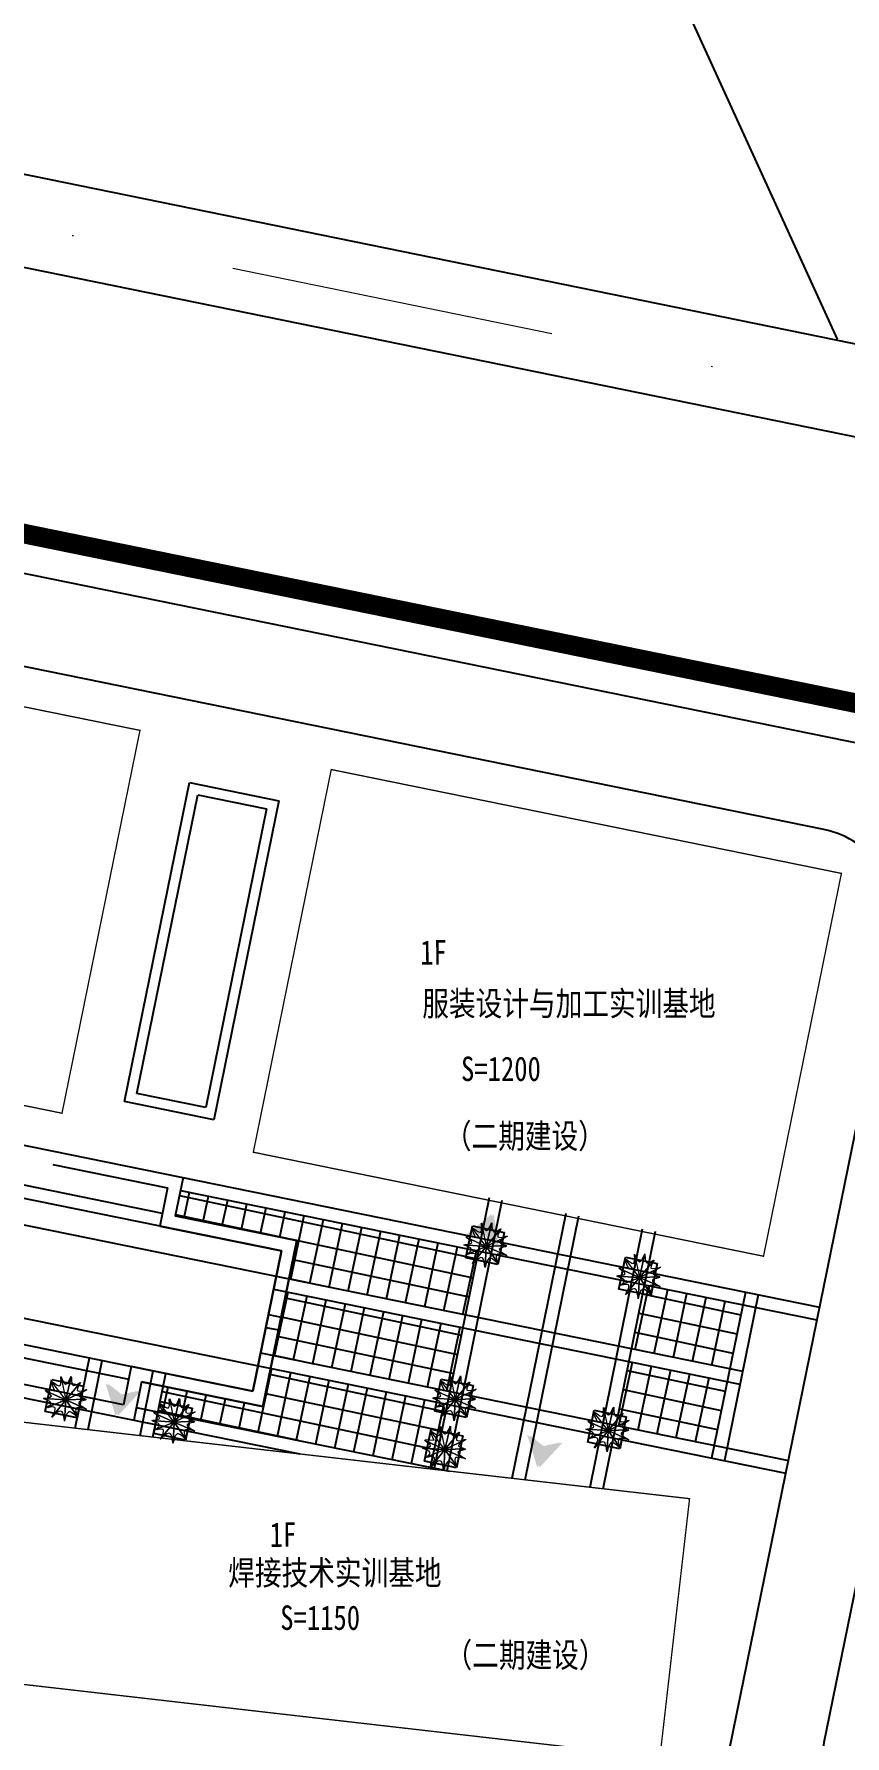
# Model space of a CAD drawing. Extents: x -534 to 560, y 572 to 1344.
# Drawn here: x 121.6 to 183.9, y 1082.8 to 1213.5 of the extents above; entities that cross this region are included whole.
import ezdxf

# ---------------------------------------------------------------- set-up
doc = ezdxf.new("R2010")
doc.units = 0
doc.header["$LTSCALE"] = 1000
doc.header["$MEASUREMENT"] = 0
for name, pattern in [('DASHDOT2', [0.5, 0.25, -0.125, 0, -0.125]), ('DIVIDE', [1.25, 0.5, -0.25, 0, -0.25, 0, -0.25]), ('X5', [3, 2, -1]), ('X6', [2, 1, -1])]:
    doc.linetypes.add(name, pattern=pattern)
for name, color, linetype in [('0-场地', 5, 'Continuous'), ('2222', 7, 'Continuous'), ('DLSS', 8, 'Continuous'), ('PUB_TEXT', 7, 'Continuous'), ('WALL', 2, 'Continuous'), ('用地红线', 1, 'DIVIDE'), ('绿化', 3, 'Continuous'), ('铺地', 25, 'Continuous')]:
    doc.layers.add(name, color=color, linetype=linetype)
doc.layers.add('道路红线', color=1, linetype='Continuous', lineweight=0)
doc.styles.add('HT', font='simhei.ttf', dxfattribs={"width": 0.8})

msp = doc.modelspace()

# ---------------------------------------------------------------- hatches: boundary and pattern name
at = {"layer": '0-场地'}
for points in [[(156.156, 1121.368), (157.152, 1120.33), (156.736, 1122.895), (154.723, 1121.253)], [(156.341, 1121.347), (157.337, 1120.309), (156.921, 1122.874), (154.908, 1121.231)], [(128.221, 1109.036), (127.092, 1109.926), (127.858, 1107.443), (129.625, 1109.348)], [(128.406, 1109.015), (127.277, 1109.905), (128.043, 1107.422), (129.81, 1109.327)], [(160.621, 1105.072), (159.492, 1105.962), (160.258, 1103.479), (162.025, 1105.384)], [(160.806, 1105.051), (159.677, 1105.941), (160.443, 1103.458), (162.21, 1105.363)]]:
    msp.add_hatch(color=256, dxfattribs=at).paths.add_polyline_path(points)

# ---------------------------------------------------------------- linework, layer by layer
at = {"color": 0, "linetype": 'Continuous'}
msp.add_line((-261.825, 1253.136), (324.743, 1133.618), dxfattribs=at)
at = {"layer": '2222'}
for p, q in [((154.778, 1119.551), (155.277, 1122)), ((155.277, 1122), (157.727, 1121.502)), ((157.727, 1121.502), (157.228, 1119.052)), ((157.228, 1119.052), (154.778, 1119.551)), ((166.538, 1117.158), (167.036, 1119.608)), ((167.036, 1119.608), (169.486, 1119.11)), ((169.486, 1119.11), (168.987, 1116.66)), ((168.987, 1116.66), (166.538, 1117.158)), ((122.469, 1107.755), (122.967, 1110.205)), ((122.967, 1110.205), (125.417, 1109.706)), ((125.417, 1109.706), (124.919, 1107.256)), ((152.386, 1107.791), (152.885, 1110.241)), ((152.885, 1110.241), (155.334, 1109.743)), ((155.334, 1109.743), (154.836, 1107.293)), ((130.798, 1106.06), (131.297, 1108.51)), ((131.297, 1108.51), (133.747, 1108.012)), ((124.919, 1107.256), (122.469, 1107.755)), ((133.747, 1108.012), (133.248, 1105.562)), ((154.836, 1107.293), (152.386, 1107.791)), ((164.145, 1105.399), (164.644, 1107.849)), ((164.644, 1107.849), (167.094, 1107.351)), ((167.094, 1107.351), (166.595, 1104.901)), ((133.248, 1105.562), (130.798, 1106.06)), ((151.603, 1103.941), (152.101, 1106.39)), ((152.101, 1106.39), (154.551, 1105.892)), ((154.551, 1105.892), (154.053, 1103.442)), ((166.595, 1104.901), (164.145, 1105.399)), ((154.053, 1103.442), (151.603, 1103.941))]:
    msp.add_line(p, q, dxfattribs=at)
at = {"layer": 'DLSS', "color": 41, "linetype": 'Continuous', "flags": 128}
for points in [[(-501.194, 1329.7), (442.606, 1137.111)], [(-317.613, 834.433), (278.348, 766.017), (323.892, 1126.526), (324.743, 1133.618), (-188.72, 1238.214), (-407.322, 1282.834), (-445.889, 849.159), (-333.659, 836.275)]]:
    msp.add_lwpolyline(points, dxfattribs=at)
msp.add_lwpolyline([(-462.522, 830.937), (283.95, 745.242, 0.4108431), (300.542, 758.262), (348.834, 1140.627, 0.3922839), (341.703, 1150.573), (-387.881, 1299.289)], format="xyb", dxfattribs=at)
at = {"layer": 'DLSS', "color": 41, "linetype": 'X5'}
msp.add_lwpolyline([(337.755, 1056.829), (319.44, 1058.932, -0.416962), (313.291, 1066.75), (319.712, 1118.397, 0.3917403), (308.614, 1133.843), (-244.439, 1246.532, 0.436989), (-261.127, 1234.544), (-273.622, 1134.196, 0.4170219), (-261.326, 1118.557), (165.736, 1069.531)], format="xyb", dxfattribs=at)
at = {"layer": 'DLSS', "color": 8, "linetype": 'X6', "flags": 128}
msp.add_lwpolyline([(183.341, 1190.094), (170.032, 1219.17, 0.1886335), (164.614, 1224.232), (140.27, 1228.996), (112.119, 1234.585)], format="xyb", dxfattribs=at)
at = {"layer": 'DLSS', "color": 41, "linetype": 'X5'}
for points in [[(175.06, 1081.942), (187.742, 1144.184, 0.4142136), (182.28, 1152.44), (54.141, 1178.55, 0.4142136), (45.884, 1173.088), (30.933, 1099.708, 0.4398439), (36.993, 1091.356), (167.402, 1076.386, 0.3890394)], [(188.344, 1073.982), (298.576, 1061.327, 0.4114704), (306.321, 1067.418), (312.765, 1119.261, 0.3917403), (307.216, 1126.984), (202.858, 1148.248, 0.4142136), (194.601, 1142.786), (182.283, 1082.333, 0.4398439)]]:
    msp.add_lwpolyline(points, format="xyb", close=True, dxfattribs=at)
at = {"layer": 'WALL', "ltscale": 10, "const_width": 0.1}
for points in [[(129.743, 1160.053), (123.753, 1130.657), (89.458, 1137.645), (95.442, 1167.018)], [(177.645, 1119.676), (183.628, 1149.072), (144.438, 1157.047), (138.451, 1127.662)], [(169.684, 1081.192), (171.963, 1101.061), (113.405, 1107.779), (111.126, 1087.909)]]:
    msp.add_lwpolyline(points, close=True, dxfattribs=at)
at = {"layer": '用地红线', "color": 1, "linetype": 'DIVIDE', "ltscale": 0.03, "const_width": 1.5}
msp.add_lwpolyline([(324.743, 1133.618), (-188.72, 1238.214), (-407.322, 1282.834), (-445.889, 849.159), (278.348, 766.017), (323.892, 1126.526), (324.743, 1133.618), (324.743, 1133.618), (324.743, 1133.618)], close=True, dxfattribs=at)
at = {"layer": '用地红线', "color": 5, "linetype": 'DIVIDE', "ltscale": 0.02, "const_width": 1.5}
msp.add_lwpolyline([(-261.825, 1253.136), (324.743, 1133.618), (324.743, 1133.618), (314.157, 1049.473), (-278.72, 1117.534), (-261.825, 1253.136)], close=True, dxfattribs=at)
at = {"layer": '绿化', "color": 3, "lineweight": 0}
for p, q in [((156.346, 1120.436), (155.253, 1121.865)), ((155.982, 1122.225), (156.346, 1120.436)), ((156.346, 1120.436), (156.763, 1122.249)), ((156.763, 1122.249), (156.346, 1120.436)), ((156.346, 1120.436), (157.477, 1121.778)), ((157.477, 1121.778), (156.346, 1120.436)), ((156.346, 1120.436), (157.963, 1121.225)), ((157.963, 1121.225), (156.346, 1120.436)), ((156.346, 1120.436), (154.63, 1120.548)), ((154.63, 1120.548), (156.346, 1120.436)), ((156.346, 1120.436), (154.804, 1121.129)), ((154.804, 1121.129), (156.346, 1120.436)), ((156.346, 1120.436), (154.9, 1119.847)), ((154.9, 1119.847), (156.346, 1120.436)), ((156.346, 1120.436), (155.286, 1119.118)), ((155.286, 1119.118), (156.346, 1120.436)), ((156.346, 1120.436), (156.261, 1118.808)), ((156.261, 1118.808), (156.346, 1120.436)), ((156.346, 1120.436), (157.919, 1120.496)), ((157.919, 1120.496), (156.346, 1120.436)), ((156.346, 1120.436), (157.275, 1119.106)), ((157.275, 1119.106), (156.346, 1120.436)), ((156.346, 1120.436), (157.938, 1119.742)), ((157.938, 1119.742), (156.346, 1120.436)), ((168.106, 1118.043), (166.563, 1118.737)), ((166.563, 1118.737), (168.106, 1118.043)), ((168.106, 1118.043), (167.012, 1119.472)), ((167.741, 1119.833), (168.106, 1118.043)), ((168.106, 1118.043), (168.523, 1119.857)), ((168.523, 1119.857), (168.106, 1118.043)), ((168.106, 1118.043), (169.237, 1119.386)), ((169.237, 1119.386), (168.106, 1118.043)), ((168.106, 1118.043), (169.722, 1118.832)), ((169.722, 1118.832), (168.106, 1118.043)), ((168.106, 1118.043), (166.389, 1118.156)), ((166.389, 1118.156), (168.106, 1118.043)), ((168.106, 1118.043), (166.659, 1117.454)), ((166.659, 1117.454), (168.106, 1118.043)), ((168.106, 1118.043), (167.045, 1116.726)), ((167.045, 1116.726), (168.106, 1118.043)), ((168.106, 1118.043), (168.02, 1116.415)), ((168.02, 1116.415), (168.106, 1118.043)), ((168.106, 1118.043), (169.678, 1118.103)), ((169.678, 1118.103), (168.106, 1118.043)), ((168.106, 1118.043), (169.035, 1116.714)), ((169.035, 1116.714), (168.106, 1118.043)), ((168.106, 1118.043), (169.697, 1117.35)), ((169.697, 1117.35), (168.106, 1118.043)), ((124.037, 1108.64), (122.943, 1110.069)), ((123.673, 1110.43), (124.037, 1108.64)), ((124.037, 1108.64), (124.454, 1110.454)), ((124.454, 1110.454), (124.037, 1108.64)), ((124.037, 1108.64), (125.168, 1109.983)), ((125.168, 1109.983), (124.037, 1108.64)), ((153.954, 1108.677), (152.86, 1110.106)), ((153.59, 1110.466), (153.954, 1108.677)), ((153.954, 1108.677), (154.371, 1110.49)), ((154.371, 1110.49), (153.954, 1108.677)), ((153.954, 1108.677), (155.085, 1110.019)), ((155.085, 1110.019), (153.954, 1108.677)), ((153.954, 1108.677), (155.571, 1109.466)), ((155.571, 1109.466), (153.954, 1108.677)), ((124.037, 1108.64), (122.32, 1108.752)), ((122.32, 1108.752), (124.037, 1108.64)), ((124.037, 1108.64), (122.495, 1109.334)), ((122.495, 1109.334), (124.037, 1108.64)), ((124.037, 1108.64), (122.59, 1108.051)), ((122.59, 1108.051), (124.037, 1108.64)), ((124.037, 1108.64), (122.976, 1107.322)), ((122.976, 1107.322), (124.037, 1108.64)), ((124.037, 1108.64), (123.951, 1107.012)), ((123.951, 1107.012), (124.037, 1108.64)), ((124.037, 1108.64), (125.654, 1109.429)), ((125.654, 1109.429), (124.037, 1108.64)), ((124.037, 1108.64), (125.609, 1108.7)), ((125.609, 1108.7), (124.037, 1108.64)), ((124.037, 1108.64), (124.966, 1107.31)), ((124.966, 1107.31), (124.037, 1108.64)), ((124.037, 1108.64), (125.628, 1107.946)), ((125.628, 1107.946), (124.037, 1108.64)), ((132.366, 1106.945), (131.272, 1108.374)), ((132.002, 1108.735), (132.366, 1106.945)), ((132.366, 1106.945), (132.783, 1108.759)), ((132.783, 1108.759), (132.366, 1106.945)), ((132.366, 1106.945), (133.497, 1108.288)), ((133.497, 1108.288), (132.366, 1106.945)), ((153.954, 1108.677), (152.237, 1108.789)), ((152.237, 1108.789), (153.954, 1108.677)), ((153.954, 1108.677), (152.412, 1109.37)), ((152.412, 1109.37), (153.954, 1108.677)), ((153.954, 1108.677), (152.508, 1108.087)), ((152.508, 1108.087), (153.954, 1108.677)), ((153.954, 1108.677), (152.894, 1107.359)), ((152.894, 1107.359), (153.954, 1108.677)), ((153.954, 1108.677), (153.869, 1107.049)), ((153.869, 1107.049), (153.954, 1108.677)), ((153.954, 1108.677), (155.527, 1108.737)), ((155.527, 1108.737), (153.954, 1108.677)), ((153.954, 1108.677), (154.883, 1107.347)), ((154.883, 1107.347), (153.954, 1108.677)), ((153.954, 1108.677), (155.546, 1107.983)), ((155.546, 1107.983), (153.954, 1108.677)), ((132.366, 1106.945), (130.65, 1107.058)), ((130.65, 1107.058), (132.366, 1106.945)), ((132.366, 1106.945), (130.824, 1107.639)), ((130.824, 1107.639), (132.366, 1106.945)), ((132.366, 1106.945), (130.92, 1106.356)), ((130.92, 1106.356), (132.366, 1106.945)), ((132.366, 1106.945), (131.306, 1105.628)), ((131.306, 1105.628), (132.366, 1106.945)), ((132.366, 1106.945), (132.281, 1105.317)), ((132.281, 1105.317), (132.366, 1106.945)), ((132.366, 1106.945), (133.983, 1107.734)), ((133.983, 1107.734), (132.366, 1106.945)), ((132.366, 1106.945), (133.939, 1107.005)), ((133.939, 1107.005), (132.366, 1106.945)), ((132.366, 1106.945), (133.295, 1105.616)), ((133.295, 1105.616), (132.366, 1106.945)), ((132.366, 1106.945), (133.958, 1106.252)), ((133.958, 1106.252), (132.366, 1106.945)), ((165.713, 1106.284), (164.171, 1106.978)), ((164.171, 1106.978), (165.713, 1106.284)), ((165.713, 1106.284), (164.619, 1107.713)), ((165.349, 1108.074), (165.713, 1106.284)), ((165.713, 1106.284), (166.13, 1108.098)), ((166.13, 1108.098), (165.713, 1106.284)), ((165.713, 1106.284), (166.844, 1107.627)), ((166.844, 1107.627), (165.713, 1106.284)), ((165.713, 1106.284), (167.33, 1107.073)), ((167.33, 1107.073), (165.713, 1106.284)), ((153.171, 1104.826), (152.077, 1106.255)), ((152.807, 1106.615), (153.171, 1104.826)), ((153.171, 1104.826), (153.588, 1106.639)), ((153.588, 1106.639), (153.171, 1104.826)), ((153.171, 1104.826), (154.302, 1106.168)), ((154.302, 1106.168), (153.171, 1104.826)), ((153.171, 1104.826), (154.788, 1105.615)), ((154.788, 1105.615), (153.171, 1104.826)), ((165.713, 1106.284), (163.997, 1106.397)), ((163.997, 1106.397), (165.713, 1106.284)), ((165.713, 1106.284), (164.267, 1105.695)), ((164.267, 1105.695), (165.713, 1106.284)), ((165.713, 1106.284), (164.653, 1104.967)), ((164.653, 1104.967), (165.713, 1106.284)), ((165.713, 1106.284), (165.628, 1104.656)), ((165.628, 1104.656), (165.713, 1106.284)), ((165.713, 1106.284), (167.286, 1106.344)), ((167.286, 1106.344), (165.713, 1106.284)), ((165.713, 1106.284), (166.642, 1104.954)), ((166.642, 1104.954), (165.713, 1106.284)), ((165.713, 1106.284), (167.305, 1105.591)), ((167.305, 1105.591), (165.713, 1106.284)), ((153.171, 1104.826), (151.454, 1104.938)), ((151.454, 1104.938), (153.171, 1104.826)), ((153.171, 1104.826), (151.628, 1105.519)), ((151.628, 1105.519), (153.171, 1104.826)), ((153.171, 1104.826), (151.724, 1104.237)), ((151.724, 1104.237), (153.171, 1104.826)), ((153.171, 1104.826), (152.11, 1103.508)), ((152.11, 1103.508), (153.171, 1104.826)), ((153.171, 1104.826), (153.085, 1103.198)), ((153.085, 1103.198), (153.171, 1104.826)), ((153.171, 1104.826), (154.743, 1104.886)), ((154.743, 1104.886), (153.171, 1104.826)), ((153.171, 1104.826), (154.1, 1103.496)), ((154.1, 1103.496), (153.171, 1104.826)), ((153.171, 1104.826), (154.762, 1104.132)), ((154.762, 1104.132), (153.171, 1104.826))]:
    msp.add_line(p, q, dxfattribs=at)
for points in [[(155.507, 1121.169), (155.115, 1121.206), (154.388, 1121.274), (155.728, 1120.606), (154.038, 1120.597), (155.659, 1120.302), (154.52, 1119.668), (155.983, 1120.184), (154.836, 1118.518), (155.888, 1119.787), (156.23, 1119.316), (156.242, 1118.288), (156.407, 1120.108), (157.618, 1118.596), (156.699, 1120.175), (158.6, 1119.464), (156.762, 1120.314), (158.193, 1120.402), (157.631, 1120.597), (157.135, 1120.793), (158.593, 1121.492), (156.759, 1120.804), (157.844, 1122.157), (156.647, 1121.114), (156.897, 1122.857), (156.378, 1121.048), (155.842, 1122.806), (156.159, 1121.039), (155.003, 1122.243), (155.338, 1121.529), (155.507, 1121.169)], [(167.266, 1118.777), (166.875, 1118.813), (166.147, 1118.882), (167.488, 1118.214), (165.797, 1118.204), (167.418, 1117.91), (166.279, 1117.275), (167.743, 1117.791), (166.595, 1116.126), (167.647, 1117.395), (167.989, 1116.924), (168.001, 1115.896), (168.166, 1117.716), (169.378, 1116.203), (168.458, 1117.783), (170.359, 1117.072), (168.521, 1117.921), (169.952, 1118.009), (169.39, 1118.205), (168.894, 1118.401), (170.352, 1119.1), (168.518, 1118.412), (169.603, 1119.764), (168.406, 1118.721), (168.656, 1120.465), (168.137, 1118.656), (167.601, 1120.414), (167.919, 1118.647), (166.762, 1119.85), (167.097, 1119.137), (167.266, 1118.777)], [(123.197, 1109.373), (122.806, 1109.41), (122.079, 1109.478), (123.419, 1108.81), (121.729, 1108.801), (123.35, 1108.506), (122.21, 1107.872), (123.674, 1108.388), (122.526, 1106.723), (123.578, 1107.991), (123.921, 1107.52), (123.932, 1106.492), (124.098, 1108.312), (125.309, 1106.8), (124.389, 1108.379), (126.291, 1107.668), (124.452, 1108.518), (125.884, 1108.606), (125.321, 1108.801), (124.825, 1108.998), (126.283, 1109.696), (124.45, 1109.008), (125.535, 1110.361), (124.338, 1109.318), (124.588, 1111.062), (124.068, 1109.252), (123.532, 1111.01), (123.85, 1109.243), (122.693, 1110.447), (123.028, 1109.733), (123.197, 1109.373)], [(153.114, 1109.41), (152.723, 1109.446), (151.996, 1109.515), (153.336, 1108.847), (151.646, 1108.837), (153.267, 1108.543), (152.127, 1107.908), (153.591, 1108.424), (152.443, 1106.759), (153.495, 1108.028), (153.838, 1107.557), (153.849, 1106.529), (154.015, 1108.349), (155.226, 1106.836), (154.306, 1108.416), (156.208, 1107.705), (154.37, 1108.554), (155.801, 1108.642), (155.238, 1108.838), (154.743, 1109.034), (156.201, 1109.733), (154.367, 1109.045), (155.452, 1110.397), (154.255, 1109.355), (154.505, 1111.098), (153.986, 1109.289), (153.449, 1111.047), (153.767, 1109.28), (152.61, 1110.483), (152.945, 1109.77), (153.114, 1109.41)], [(131.526, 1107.679), (131.135, 1107.715), (130.408, 1107.784), (131.748, 1107.116), (130.058, 1107.106), (131.679, 1106.812), (130.54, 1106.177), (132.003, 1106.693), (130.856, 1105.028), (131.907, 1106.297), (132.25, 1105.825), (132.261, 1104.798), (132.427, 1106.618), (133.638, 1105.105), (132.719, 1106.685), (134.62, 1105.974), (132.782, 1106.823), (134.213, 1106.911), (133.65, 1107.107), (133.155, 1107.303), (134.613, 1108.002), (132.779, 1107.314), (133.864, 1108.666), (132.667, 1107.623), (132.917, 1109.367), (132.398, 1107.558), (131.862, 1109.316), (132.179, 1107.549), (131.022, 1108.752), (131.357, 1108.039), (131.526, 1107.679)], [(164.873, 1107.017), (164.482, 1107.054), (163.755, 1107.123), (165.095, 1106.454), (163.405, 1106.445), (165.026, 1106.151), (163.887, 1105.516), (165.35, 1106.032), (164.203, 1104.367), (165.254, 1105.636), (165.597, 1105.164), (165.608, 1104.137), (165.774, 1105.957), (166.985, 1104.444), (166.066, 1106.023), (167.967, 1105.312), (166.129, 1106.162), (167.56, 1106.25), (166.997, 1106.446), (166.502, 1106.642), (167.96, 1107.341), (166.126, 1106.653), (167.211, 1108.005), (166.014, 1106.962), (166.264, 1108.706), (165.745, 1106.897), (165.209, 1108.654), (165.526, 1106.888), (164.369, 1108.091), (164.704, 1107.377), (164.873, 1107.017)], [(152.331, 1105.559), (151.94, 1105.596), (151.213, 1105.664), (152.553, 1104.996), (150.862, 1104.986), (152.484, 1104.692), (151.344, 1104.057), (152.808, 1104.573), (151.66, 1102.908), (152.712, 1104.177), (153.055, 1103.706), (153.066, 1102.678), (153.231, 1104.498), (154.443, 1102.985), (153.523, 1104.565), (155.425, 1103.854), (153.586, 1104.703), (155.017, 1104.791), (154.455, 1104.987), (153.959, 1105.183), (155.417, 1105.882), (153.584, 1105.194), (154.669, 1106.547), (153.472, 1105.504), (153.722, 1107.247), (153.202, 1105.438), (152.666, 1107.196), (152.984, 1105.429), (151.827, 1106.633), (152.162, 1105.919), (152.331, 1105.559)]]:
    msp.add_open_spline(points, degree=3, knots=[0, 0, 0, 0, 789.599617, 1468.1888998, 2185.683253, 2966.6442675, 3488.8650375, 4163.9576097, 5037.7010176, 6009.2882625, 6168.2728298, 6910.2927981, 7787.3263207, 8694.8760236, 9465.1804338, 10363.141537, 11223.6836019, 11903.7306776, 12278.7424707, 12556.8687339, 13397.1994448, 14216.4515172, 14956.5719123, 15638.779964, 16432.6492566, 17243.1692369, 18024.8592978, 18801.328114, 19602.9156703, 20418.4335497, 20418.4335497, 20418.4335497, 20418.4335497], dxfattribs=at)
at = {"layer": '道路红线', "linetype": 'DASHDOT2', "ltscale": 0.1}
msp.add_line((-501.194, 1326.099), (442.606, 1132.98), dxfattribs=at)
at = {"layer": '铺地'}
for p, q in [((128.562, 1131.554), (133.553, 1156.051)), ((133.553, 1156.051), (140.412, 1154.653)), ((129.505, 1132.178), (134.177, 1155.107)), ((134.177, 1155.107), (139.469, 1154.029)), ((139.469, 1154.029), (134.797, 1131.1)), ((140.412, 1154.653), (135.421, 1130.157)), ((40.266, 1144.586), (181.951, 1115.762)), ((39.068, 1138.707), (176.035, 1110.843)), ((140.604, 1120.092), (75.602, 1133.316)), ((131.471, 1122.97), (85.134, 1132.397)), ((134.797, 1131.1), (129.505, 1132.178)), ((43.019, 1130.76), (179.355, 1103.024)), ((135.421, 1130.157), (128.562, 1131.554)), ((123.041, 1126.726), (131.87, 1124.93)), ((36.473, 1125.968), (142.018, 1104.497)), ((133.049, 1125.71), (132.451, 1122.771)), ((131.87, 1124.93), (131.272, 1121.99)), ((132.772, 1124.35), (155.643, 1119.488)), ((132.85, 1124.731), (181.751, 1114.782)), ((133.13, 1122.633), (133.546, 1124.589)), ((134.6, 1122.334), (135.016, 1124.29)), ((136.07, 1122.035), (136.486, 1123.991)), ((152.352, 1103.311), (156.599, 1124.185)), ((153.35, 1103.197), (157.579, 1123.986)), ((73.409, 1122.536), (138.411, 1109.313)), ((132.451, 1122.771), (141.783, 1120.872)), ((141.783, 1120.872), (132.451, 1122.771)), ((132.473, 1122.88), (155.344, 1118.018)), ((137.54, 1121.736), (137.956, 1123.692)), ((139.01, 1121.437), (139.426, 1123.393)), ((140.48, 1121.138), (140.896, 1123.094)), ((141.326, 1117.904), (142.366, 1122.795)), ((158.336, 1102.625), (162.478, 1122.989)), ((159.333, 1102.51), (163.458, 1122.79)), ((131.272, 1121.99), (140.604, 1120.092)), ((142.796, 1117.605), (143.836, 1122.496)), ((144.266, 1117.306), (145.305, 1122.197)), ((145.736, 1117.007), (146.775, 1121.898)), ((147.206, 1116.708), (148.245, 1121.599)), ((148.676, 1116.409), (149.715, 1121.299)), ((164.319, 1101.938), (168.358, 1121.793)), ((165.316, 1101.824), (169.338, 1121.593)), ((140.604, 1120.092), (138.411, 1109.313)), ((138.411, 1109.313), (140.604, 1120.092)), ((141.783, 1120.872), (139.192, 1108.133)), ((139.192, 1108.133), (141.783, 1120.872)), ((150.146, 1116.109), (151.185, 1121)), ((151.616, 1115.81), (152.655, 1120.701)), ((153.086, 1115.511), (154.125, 1120.402)), ((154.556, 1115.212), (155.595, 1120.103)), ((82.542, 1119.658), (128.88, 1110.231)), ((141.49, 1119.43), (155.045, 1116.549)), ((128.481, 1108.271), (82.143, 1117.698)), ((141.191, 1117.96), (144.334, 1117.292)), ((167.785, 1112.521), (168.825, 1117.412)), ((140.005, 1117.152), (175.835, 1109.863)), ((140.078, 1112.035), (141.118, 1116.926)), ((140.892, 1116.49), (154.447, 1113.609)), ((141.548, 1111.736), (142.588, 1116.627)), ((143.018, 1111.437), (144.058, 1116.327)), ((144.488, 1111.138), (145.528, 1116.028)), ((168.36, 1116.785), (175.899, 1115.183)), ((169.255, 1112.222), (170.295, 1117.113)), ((170.725, 1111.923), (171.765, 1116.814)), ((172.195, 1111.624), (173.235, 1116.515)), ((176.253, 1116.922), (173.657, 1104.183)), ((173.665, 1111.325), (174.704, 1116.216)), ((177.233, 1116.722), (174.637, 1103.984)), ((139.606, 1115.192), (140.587, 1114.993)), ((140.593, 1115.02), (154.148, 1112.139)), ((145.958, 1110.838), (146.998, 1115.729)), ((147.428, 1110.539), (148.468, 1115.43)), ((148.898, 1110.24), (149.938, 1115.131)), ((150.368, 1109.941), (151.408, 1114.832)), ((168.061, 1115.316), (175.599, 1113.713)), ((139.407, 1114.212), (140.388, 1114.013)), ((140.294, 1113.55), (153.849, 1110.669)), ((151.838, 1109.642), (152.878, 1114.533)), ((153.308, 1109.343), (154.348, 1114.234)), ((167.762, 1113.846), (175.3, 1112.243)), ((139.008, 1112.252), (179.555, 1104.004)), ((139.995, 1112.08), (143.112, 1111.418)), ((124.76, 1106.476), (125.857, 1111.867)), ((125.755, 1106.362), (126.836, 1111.667)), ((129.079, 1111.211), (128.481, 1108.271)), ((138.411, 1109.313), (129.079, 1111.211)), ((129.746, 1105.904), (130.756, 1110.87)), ((138.831, 1106.166), (139.871, 1111.056)), ((166.538, 1106.652), (167.577, 1111.543)), ((167.164, 1110.906), (174.701, 1109.304)), ((168.007, 1106.353), (169.047, 1111.244)), ((169.477, 1106.054), (170.517, 1110.945)), ((129.86, 1110.032), (129.262, 1107.092)), ((139.192, 1108.133), (129.86, 1110.032)), ((129.86, 1110.032), (139.192, 1108.133)), ((130.743, 1105.79), (131.736, 1110.67)), ((131.481, 1107.661), (131.897, 1109.617)), ((139.696, 1110.61), (153.251, 1107.729)), ((140.301, 1105.866), (141.341, 1110.757)), ((141.771, 1105.567), (142.81, 1110.458)), ((143.241, 1105.268), (144.28, 1110.159)), ((144.711, 1104.969), (145.75, 1109.86)), ((146.181, 1104.67), (147.22, 1109.561)), ((170.947, 1105.755), (171.987, 1110.646)), ((172.417, 1105.456), (173.457, 1110.347)), ((131.456, 1109.294), (152.653, 1104.789)), ((132.951, 1107.362), (133.367, 1109.318)), ((134.421, 1107.063), (134.837, 1109.019)), ((135.891, 1106.764), (136.307, 1108.72)), ((137.361, 1106.465), (137.777, 1108.421)), ((139.396, 1109.14), (152.952, 1106.259)), ((147.651, 1104.371), (148.69, 1109.262)), ((149.121, 1104.072), (150.16, 1108.963)), ((150.591, 1103.773), (151.63, 1108.664)), ((152.06, 1103.474), (153.1, 1108.365)), ((166.865, 1109.436), (174.401, 1107.834)), ((129.461, 1108.072), (153.52, 1103.177)), ((131.157, 1107.825), (141.89, 1105.543)), ((166.566, 1107.966), (174.102, 1106.364))]:
    msp.add_line(p, q, dxfattribs=at)

# ---------------------------------------------------------------- texts
at = {"layer": 'PUB_TEXT', "color": 7, "style": 'HT', "width": 0.8}
for p in [(151.283, 1142.06), (139.718, 1097.355)]:
    msp.add_text('1F', height=1.8776, rotation=0.60314, dxfattribs=at).set_placement(p)
for s, height, p in [('服装设计与加工实训基地', 1.87764, (151.431, 1138.14)), ('S=1200', 1.8776, (154.409, 1133.13)), ('焊接技术实训基地', 1.8776, (136.52, 1094.434)), ('S=1150', 1.8776, (140.52, 1090.985))]:
    msp.add_text(s, height=height, dxfattribs=at).set_placement(p)
at = {"layer": 'PUB_TEXT', "color": 6, "style": 'HT', "width": 0.8}
for p in [(153.165, 1127.968), (153.215, 1088.119)]:
    msp.add_text('（二期建设）', height=1.8776, dxfattribs=at).set_placement(p)

doc.saveas('drawing.dxf')
